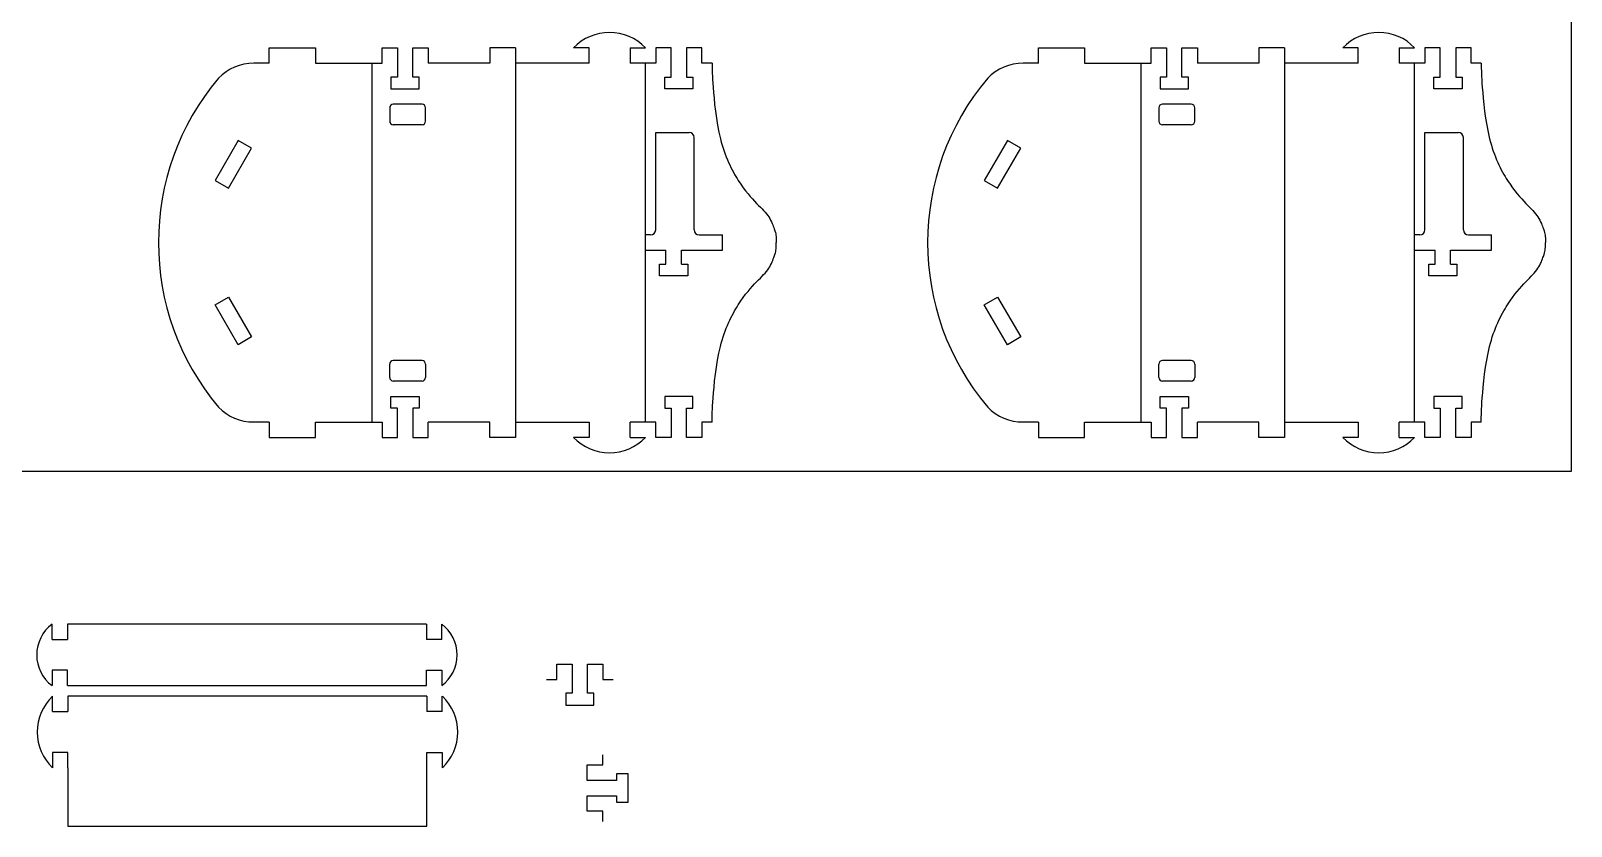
# Model space of a CAD drawing. Header units: millimetres. Extents: x -53 to 1579, y -453 to 381.
# Drawn here: x 246.3 to 546.6, y 12 to 167.2 of the extents above; entities that cross this region are included whole.
import ezdxf

# ---------------------------------------------------------------- set-up
doc = ezdxf.new("R2010")
doc.units = ezdxf.units.MM
doc.layers.add('toCut', color=1, linetype='Continuous', true_color=0xff0000)

msp = doc.modelspace()

# ---------------------------------------------------------------- linework, layer by layer
for p, q in [((546.65, 381.24), (546.65, 81.24)), ((546.65, 81.24), (-53.35, 81.24)), ((348.83, 40.64), (348.83, 43.64)), ((348.83, 43.64), (351.83, 43.64)), ((351.83, 43.64), (351.83, 37.94)), ((354.83, 37.94), (354.83, 43.64)), ((354.83, 43.64), (357.83, 43.64)), ((357.83, 43.64), (357.83, 40.64)), ((346.83, 40.64), (348.83, 40.64)), ((357.83, 40.64), (359.83, 40.64)), ((351.83, 37.94), (350.58, 37.94)), ((350.58, 37.94), (350.58, 35.64)), ((356.08, 37.94), (354.83, 37.94)), ((356.08, 35.64), (356.08, 37.94)), ((350.58, 35.64), (356.08, 35.64)), ((357.78, 23.96), (357.78, 25.96)), ((354.78, 20.96), (354.78, 23.96)), ((354.78, 23.96), (357.78, 23.96)), ((362.78, 22.21), (360.48, 22.21)), ((360.48, 22.21), (360.48, 20.96)), ((362.78, 16.71), (362.78, 22.21)), ((360.48, 20.96), (354.78, 20.96)), ((354.78, 14.96), (354.78, 17.96)), ((354.78, 17.96), (360.48, 17.96)), ((360.48, 17.96), (360.48, 16.71)), ((360.48, 16.71), (362.78, 16.71)), ((357.78, 14.96), (354.78, 14.96)), ((357.78, 12.96), (357.78, 14.96))]:
    msp.add_line(p, q)
at = {"layer": 'toCut'}
for p, q in [((292.75, 160.87), (292.75, 163.87)), ((292.75, 163.87), (301.75, 163.87)), ((301.75, 163.87), (301.75, 160.87)), ((314.75, 160.87), (314.75, 163.87)), ((314.75, 163.87), (317.75, 163.87)), ((317.75, 163.87), (317.75, 158.17)), ((320.75, 158.17), (320.75, 163.87)), ((320.75, 163.87), (323.75, 163.87)), ((323.75, 163.87), (323.75, 160.87)), ((340.75, 163.87), (335.75, 163.87)), ((335.75, 163.87), (335.75, 160.87)), ((340.75, 163.87), (340.75, 87.87)), ((355.12, 163.87), (352.12, 163.87)), ((355.12, 160.87), (355.12, 163.87)), ((363.12, 163.87), (363.12, 160.87)), ((363.12, 163.87), (366.12, 163.87)), ((371.12, 163.87), (368.12, 163.87)), ((368.12, 163.87), (368.12, 160.87)), ((371.12, 158.17), (371.12, 163.87)), ((377.12, 163.87), (374.12, 163.87)), ((374.12, 163.87), (374.12, 158.17)), ((377.12, 160.87), (377.12, 163.87)), ((442.75, 160.87), (442.75, 163.87)), ((442.75, 163.87), (451.75, 163.87)), ((451.75, 163.87), (451.75, 160.87)), ((464.75, 160.87), (464.75, 163.87)), ((464.75, 163.87), (467.75, 163.87)), ((467.75, 163.87), (467.75, 158.17)), ((470.75, 158.17), (470.75, 163.87)), ((470.75, 163.87), (473.75, 163.87)), ((473.75, 163.87), (473.75, 160.87)), ((490.75, 163.87), (485.75, 163.87)), ((485.75, 163.87), (485.75, 160.87)), ((490.75, 163.87), (490.75, 87.87)), ((505.12, 163.87), (502.12, 163.87)), ((505.12, 160.87), (505.12, 163.87)), ((513.12, 163.87), (513.12, 160.87)), ((513.12, 163.87), (516.12, 163.87)), ((521.12, 163.87), (518.12, 163.87)), ((518.12, 163.87), (518.12, 160.87)), ((521.12, 158.17), (521.12, 163.87)), ((527.12, 163.87), (524.12, 163.87)), ((524.12, 163.87), (524.12, 158.17)), ((527.12, 160.87), (527.12, 163.87)), ((292.75, 160.87), (289.75, 160.87)), ((301.75, 160.87), (310.75, 160.87)), ((310.75, 160.87), (314.75, 160.87)), ((312.75, 160.87), (312.75, 90.87)), ((335.75, 160.87), (323.75, 160.87)), ((355.12, 160.87), (340.75, 160.87)), ((368.12, 160.87), (363.12, 160.87)), ((366.12, 90.87), (366.12, 160.87)), ((379.12, 160.87), (377.12, 160.87)), ((442.75, 160.87), (439.75, 160.87)), ((451.75, 160.87), (460.75, 160.87)), ((460.75, 160.87), (464.75, 160.87)), ((462.75, 160.87), (462.75, 90.87)), ((485.75, 160.87), (473.75, 160.87)), ((505.12, 160.87), (490.75, 160.87)), ((518.12, 160.87), (513.12, 160.87)), ((516.12, 90.87), (516.12, 160.87)), ((529.12, 160.87), (527.12, 160.87)), ((317.75, 158.17), (316.5, 158.17)), ((316.5, 158.17), (316.5, 155.87)), ((322, 158.17), (320.75, 158.17)), ((322, 155.87), (322, 158.17)), ((369.87, 155.87), (369.87, 158.17)), ((369.87, 158.17), (371.12, 158.17)), ((374.12, 158.17), (375.37, 158.17)), ((375.37, 158.17), (375.37, 155.87)), ((467.75, 158.17), (466.5, 158.17)), ((466.5, 158.17), (466.5, 155.87)), ((472, 158.17), (470.75, 158.17)), ((472, 155.87), (472, 158.17)), ((519.87, 155.87), (519.87, 158.17)), ((519.87, 158.17), (521.12, 158.17)), ((524.12, 158.17), (525.37, 158.17)), ((525.37, 158.17), (525.37, 155.87)), ((316.5, 155.87), (322, 155.87)), ((375.37, 155.87), (369.87, 155.87)), ((466.5, 155.87), (472, 155.87)), ((525.37, 155.87), (519.87, 155.87)), ((316.25, 152.17), (316.25, 149.57)), ((322.55, 152.87), (316.95, 152.87)), ((323.25, 149.57), (323.25, 152.17)), ((466.25, 152.17), (466.25, 149.57)), ((472.55, 152.87), (466.95, 152.87)), ((473.25, 149.57), (473.25, 152.17)), ((322.55, 148.87), (316.95, 148.87)), ((368.12, 128.37), (368.12, 147.37)), ((368.12, 147.37), (374.62, 147.37)), ((472.55, 148.87), (466.95, 148.87)), ((518.12, 128.37), (518.12, 147.37)), ((518.12, 147.37), (524.62, 147.37)), ((286.7, 145.79), (282.2, 138)), ((284.8, 136.5), (289.3, 144.29)), ((289.3, 144.29), (286.7, 145.79)), ((375.62, 128.37), (375.62, 146.37)), ((436.7, 145.79), (432.2, 138)), ((434.8, 136.5), (439.3, 144.29)), ((439.3, 144.29), (436.7, 145.79)), ((525.62, 128.37), (525.62, 146.37)), ((282.2, 138), (284.8, 136.5)), ((432.2, 138), (434.8, 136.5)), ((367.12, 127.37), (366.12, 127.37)), ((376.62, 127.37), (381.12, 127.37)), ((381.12, 124.37), (381.12, 127.37)), ((517.12, 127.37), (516.12, 127.37)), ((526.62, 127.37), (531.12, 127.37)), ((531.12, 124.37), (531.12, 127.37)), ((366.12, 124.37), (370.12, 124.37)), ((370.12, 121.67), (370.12, 124.37)), ((373.12, 121.67), (373.12, 124.37)), ((373.12, 124.37), (381.12, 124.37)), ((516.12, 124.37), (520.12, 124.37)), ((520.12, 121.67), (520.12, 124.37)), ((523.12, 121.67), (523.12, 124.37)), ((523.12, 124.37), (531.12, 124.37)), ((368.87, 119.37), (368.87, 121.67)), ((368.87, 121.67), (370.12, 121.67)), ((373.12, 121.67), (374.37, 121.67)), ((374.37, 121.67), (374.37, 119.37)), ((518.87, 119.37), (518.87, 121.67)), ((518.87, 121.67), (520.12, 121.67)), ((523.12, 121.67), (524.37, 121.67)), ((524.37, 121.67), (524.37, 119.37)), ((374.37, 119.37), (368.87, 119.37)), ((524.37, 119.37), (518.87, 119.37)), ((282.2, 113.75), (284.8, 115.25)), ((284.8, 115.25), (289.3, 107.46)), ((432.2, 113.75), (434.8, 115.25)), ((434.8, 115.25), (439.3, 107.46)), ((286.7, 105.96), (282.2, 113.75)), ((436.7, 105.96), (432.2, 113.75)), ((289.3, 107.46), (286.7, 105.96)), ((439.3, 107.46), (436.7, 105.96)), ((316.25, 99.57), (316.25, 102.17)), ((322.55, 102.87), (316.95, 102.87)), ((323.25, 102.17), (323.25, 99.57)), ((466.25, 99.57), (466.25, 102.17)), ((472.55, 102.87), (466.95, 102.87)), ((473.25, 102.17), (473.25, 99.57)), ((322.55, 98.87), (316.95, 98.87)), ((472.55, 98.87), (466.95, 98.87)), ((316.5, 93.57), (316.5, 95.87)), ((316.5, 95.87), (322, 95.87)), ((317.75, 93.57), (316.5, 93.57)), ((317.75, 87.87), (317.75, 93.57)), ((322, 93.57), (320.75, 93.57)), ((320.75, 93.57), (320.75, 87.87)), ((322, 95.87), (322, 93.57)), ((375.37, 95.87), (369.87, 95.87)), ((369.87, 95.87), (369.87, 93.57)), ((369.87, 93.57), (371.12, 93.57)), ((371.12, 93.57), (371.12, 87.87)), ((374.12, 87.87), (374.12, 93.57)), ((374.12, 93.57), (375.37, 93.57)), ((375.37, 93.57), (375.37, 95.87)), ((466.5, 93.57), (466.5, 95.87)), ((466.5, 95.87), (472, 95.87)), ((467.75, 93.57), (466.5, 93.57)), ((467.75, 87.87), (467.75, 93.57)), ((472, 93.57), (470.75, 93.57)), ((470.75, 93.57), (470.75, 87.87)), ((472, 95.87), (472, 93.57)), ((525.37, 95.87), (519.87, 95.87)), ((519.87, 95.87), (519.87, 93.57)), ((519.87, 93.57), (521.12, 93.57)), ((521.12, 93.57), (521.12, 87.87)), ((524.12, 87.87), (524.12, 93.57)), ((524.12, 93.57), (525.37, 93.57)), ((525.37, 93.57), (525.37, 95.87)), ((292.75, 90.87), (289.75, 90.87)), ((292.75, 90.87), (292.75, 87.87)), ((301.75, 87.87), (301.75, 90.87)), ((301.75, 90.87), (310.75, 90.87)), ((310.75, 90.87), (314.75, 90.87)), ((314.75, 90.87), (314.75, 87.87)), ((323.75, 87.87), (323.75, 90.87)), ((335.75, 90.87), (323.75, 90.87)), ((335.75, 87.87), (335.75, 90.87)), ((340.75, 90.87), (355.12, 90.87)), ((355.12, 90.87), (355.12, 87.87)), ((368.12, 90.87), (363.12, 90.87)), ((363.12, 87.87), (363.12, 90.87)), ((368.12, 87.87), (368.12, 90.87)), ((379.12, 90.87), (377.12, 90.87)), ((377.12, 90.87), (377.12, 87.87)), ((442.75, 90.87), (439.75, 90.87)), ((442.75, 90.87), (442.75, 87.87)), ((451.75, 87.87), (451.75, 90.87)), ((451.75, 90.87), (460.75, 90.87)), ((460.75, 90.87), (464.75, 90.87)), ((464.75, 90.87), (464.75, 87.87)), ((473.75, 87.87), (473.75, 90.87)), ((485.75, 90.87), (473.75, 90.87)), ((485.75, 87.87), (485.75, 90.87)), ((490.75, 90.87), (505.12, 90.87)), ((505.12, 90.87), (505.12, 87.87)), ((518.12, 90.87), (513.12, 90.87)), ((513.12, 87.87), (513.12, 90.87)), ((518.12, 87.87), (518.12, 90.87)), ((529.12, 90.87), (527.12, 90.87)), ((527.12, 90.87), (527.12, 87.87)), ((292.75, 87.87), (301.75, 87.87)), ((314.75, 87.87), (317.75, 87.87)), ((320.75, 87.87), (323.75, 87.87)), ((340.75, 87.87), (335.75, 87.87)), ((355.12, 87.87), (352.12, 87.87)), ((363.12, 87.87), (366.12, 87.87)), ((371.12, 87.87), (368.12, 87.87)), ((377.12, 87.87), (374.12, 87.87)), ((442.75, 87.87), (451.75, 87.87)), ((464.75, 87.87), (467.75, 87.87)), ((470.75, 87.87), (473.75, 87.87)), ((490.75, 87.87), (485.75, 87.87)), ((505.12, 87.87), (502.12, 87.87)), ((513.12, 87.87), (516.12, 87.87)), ((521.12, 87.87), (518.12, 87.87)), ((527.12, 87.87), (524.12, 87.87)), ((250.41, 48.44), (250.41, 51.44)), ((323.41, 51.44), (253.41, 51.44)), ((253.41, 51.44), (253.41, 48.44)), ((323.41, 51.44), (323.41, 48.44)), ((326.41, 48.44), (326.41, 51.44)), ((250.41, 48.44), (253.41, 48.44)), ((326.41, 48.44), (323.41, 48.44)), ((253.41, 42.44), (250.41, 42.44)), ((250.41, 42.44), (250.41, 39.44)), ((253.41, 39.44), (253.41, 42.44)), ((323.41, 39.44), (323.41, 42.44)), ((323.41, 42.44), (326.41, 42.44)), ((326.41, 42.44), (326.41, 39.44)), ((253.41, 39.44), (323.41, 39.44)), ((250.51, 34.38), (250.51, 37.38)), ((323.51, 37.38), (253.51, 37.38)), ((253.51, 37.38), (253.51, 34.38)), ((323.51, 37.38), (323.51, 34.38)), ((326.51, 34.38), (326.51, 37.38)), ((250.51, 34.38), (253.51, 34.38)), ((326.51, 34.38), (323.51, 34.38)), ((253.51, 26.38), (250.51, 26.38)), ((250.51, 26.38), (250.51, 23.38)), ((253.51, 23.38), (253.51, 26.38)), ((323.51, 23.38), (323.51, 26.38)), ((323.51, 26.38), (326.51, 26.38)), ((326.51, 26.38), (326.51, 23.38)), ((253.51, 23.38), (253.51, 12.01)), ((323.51, 12.01), (323.51, 23.38)), ((253.51, 12.01), (323.51, 12.01))]:
    msp.add_line(p, q, dxfattribs=at)
for centre, radius, start, end in [((359.12, 157.21), 9.67, 43.6028, 136.3972), ((509.12, 157.21), 9.67, 43.6028, 136.3972), ((289.68, 151.4), 9.47, 89.5947, 136.0814), ((439.68, 151.4), 9.47, 89.5947, 136.0814), ((320.98, 125.87), 49.83, 139.8996, 220.1004), ((470.98, 125.87), 49.83, 139.8996, 220.1004), ((316.95, 152.17), 0.7, 90, 180), ((322.55, 152.17), 0.7, 0, 90), ((466.95, 152.17), 0.7, 90, 180), ((472.55, 152.17), 0.7, 0, 90), ((316.95, 149.57), 0.7, 180, 270), ((322.55, 149.57), 0.7, 270, 0), ((374.62, 146.37), 1, 0, 90), ((466.95, 149.57), 0.7, 180, 270), ((472.55, 149.57), 0.7, 270, 0), ((524.62, 146.37), 1, 0, 90), ((367.12, 128.37), 1, 270, 0), ((376.62, 128.37), 1, 180, 270), ((517.12, 128.37), 1, 270, 0), ((526.62, 128.37), 1, 180, 270), ((316.95, 102.17), 0.7, 90, 180), ((322.55, 102.17), 0.7, 0, 90), ((466.95, 102.17), 0.7, 90, 180), ((472.55, 102.17), 0.7, 0, 90), ((316.95, 99.57), 0.7, 180, 270), ((322.55, 99.57), 0.7, 270, 0), ((466.95, 99.57), 0.7, 180, 270), ((472.55, 99.57), 0.7, 270, 0), ((289.68, 100.35), 9.47, 223.9186, 270.4053), ((439.68, 100.35), 9.47, 223.9186, 270.4053), ((359.12, 94.54), 9.67, 223.6028, 316.3972), ((509.12, 94.54), 9.67, 223.6028, 316.3972), ((254.91, 45.44), 7.5, 126.8699, 233.1301), ((321.91, 45.44), 7.5, 306.8699, 53.1301), ((257.18, 30.38), 9.67, 133.6028, 226.3972), ((319.85, 30.38), 9.67, 313.6028, 46.3972)]:
    msp.add_arc(centre, radius, start, end, dxfattribs=at)
for points in [[(379.12, 160.87), (379.12, 159.37), (379.12, 157.87), (380.25, 145.4), (384.28, 137.31), (388.03, 133.23), (390.42, 130.95), (391.62, 127.37), (391.62, 127.37), (391.62, 125.87)], [(529.12, 160.87), (529.12, 159.37), (529.12, 157.87), (530.25, 145.4), (534.28, 137.31), (538.03, 133.23), (540.42, 130.95), (541.62, 127.37), (541.62, 127.37), (541.62, 125.87)], [(379.12, 90.87), (379.12, 92.37), (379.12, 93.87), (380.25, 106.35), (384.28, 114.43), (388.03, 118.52), (390.42, 120.8), (391.62, 124.37), (391.62, 124.37), (391.62, 125.87)], [(529.12, 90.87), (529.12, 92.37), (529.12, 93.87), (530.25, 106.35), (534.28, 114.43), (538.03, 118.52), (540.42, 120.8), (541.62, 124.37), (541.62, 124.37), (541.62, 125.87)]]:
    msp.add_open_spline(points, degree=3, knots=[0, 0, 0, 0, 1, 2, 3, 4, 5, 6, 8, 8, 8, 8], dxfattribs=at)

doc.saveas('drawing.dxf')
